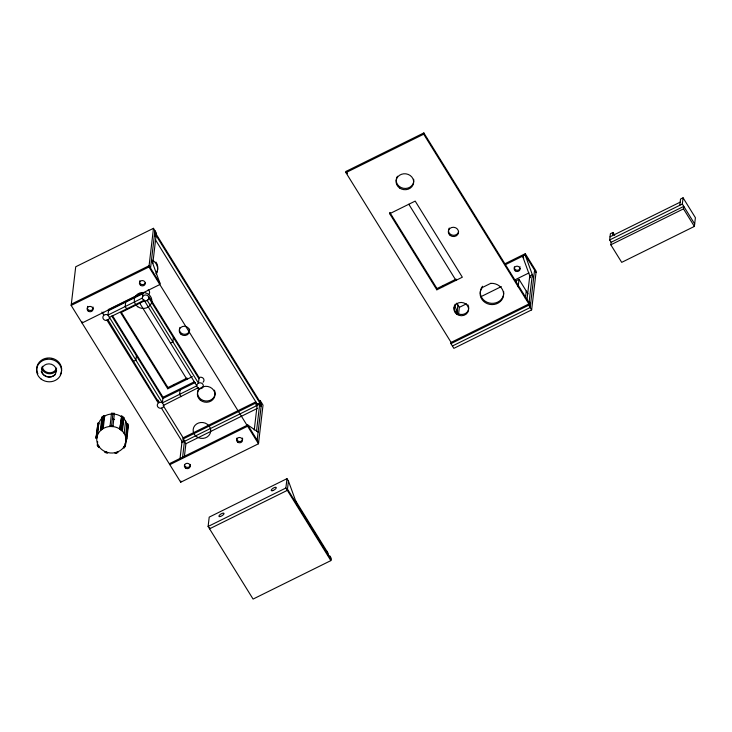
<?xml version="1.0" encoding="UTF-8"?>
<svg xmlns="http://www.w3.org/2000/svg" width="732" height="732" viewBox="0 0 732 732"><rect width="100%" height="100%" fill="white"/><g stroke="black" fill="none" stroke-linecap="round" stroke-linejoin="round"><path stroke-width="1.1" d="M110.02 426.472L110.029 425.75L112.957 425.823L112.957 426.555L110.02 426.472L111.493 413.278L114.421 413.36C114.768 414.486 111.145 414.266 111.493 413.278M111.484 426.454L112.957 413.315L113.048 413.983M96.908 437.224L98.765 423.288L97.969 423.142L95.984 438.212L96.77 438.358L97.301 435.76L98.765 423.288M259.97 401.694L260.116 400.45L263.017 405.125L258.478 443.775L180.703 482.232L71.169 305.427L75.716 266.777L153.482 228.32L156.383 233.005L156.236 234.249M82.204 321.741L82.057 322.986L159.823 284.538L159.969 283.284L151.497 259.961M107.833 319.555L158.935 402.682L159.064 401.594M97.969 423.142L96.249 436.913L96.963 437.041M97.283 445.193C98.061 444.306 100.01 447.426 98.738 447.536L97.283 445.193L97.685 441.789M121.905 430.69L119.81 429.025L121.713 415.968L123.955 417.734L122.491 430.206L121.905 430.69L123.434 418.283L121.933 417.02A14.686 13.277 6.7 0 0 105.609 415.566L102.416 417.716L100.952 430.178L100.44 429.611L101.904 417.139L104.164 415.492L104.676 416.069L103.212 428.531L101.025 430.123A14.686 13.277 6.7 0 0 98.646 446.044L98.006 446.364M100.44 429.611L102.7 427.964L104.164 415.492M125.703 302.179L125.19 306.543L126.636 308.886M112.957 426.555L114.421 413.36M127.011 309.535L127.158 308.282M119.81 429.025L121.713 415.968M98.646 446.044A14.686 13.277 6.7 0 0 114.915 452.724L118.593 451.479A14.686 13.277 6.7 0 0 124.147 433.435L125.611 420.973M125.538 436.519L127.002 424.048L127.798 423.947L128.292 426.573L126.828 439.044C125.785 439.685 125.108 436.208 126.334 436.409L126.828 439.044M126.49 436.885L125.428 445.953L123.946 448.213C122.308 447.289 126.499 445.148 124.998 443.299M126.297 436.885L127.798 423.947M136.417 355.77L135.905 360.135L133.352 361.388M198.317 387.649L163.831 405.208A3.285 2.965 6.7 0 1 160.024 408.227A3.285 2.965 6.7 0 1 157.499 404.146A3.285 2.965 6.7 0 1 162.376 402.865L196.798 385.846L143.911 299.827M258.478 443.775L148.944 266.97L153.482 228.32M150.545 268.068L154.937 230.662M147.388 299.745L147.297 300.559L198.454 383.138L199.113 377.529L149.154 296.89M152.796 263.547L156.09 235.503L154.397 236.335M162.376 402.865L163.035 397.256L112.49 315.666M173.383 337.489L172.871 341.853L170.327 343.107M192.37 376.632L167.784 388.793L167.93 387.548L121.375 312.399M174.161 385.645L174.308 384.392M180.099 389.991L179.587 394.356L181.042 396.698M179.935 459.394L182.048 441.396L161.443 408.136M184.336 457.052L185.901 443.72L183 439.035L183.146 437.791L163.154 405.51M182.488 458.131L184.601 440.133L182.048 441.396M180.703 482.232L180.85 480.988M329.546 557.025L329.693 555.78L331.148 558.123L330.855 560.611L253.08 599.069L208.108 526.473L209.206 517.121L286.981 478.664L288.426 481.006L296.908 504.33M209.709 527.562L209.562 528.815L287.328 490.358L288.426 481.006M257.124 405.446L255.678 403.103L255.825 401.859L183.146 437.791M254.242 430.023L257.271 404.201L155.596 240.069M256.529 430.992L259.823 402.939L255.733 404.961M257.17 440.188L261.562 402.792M330.855 560.611L285.883 488.015L286.981 478.664M451.36 342.823L345.925 172.633L346.071 171.389L423.846 132.931L530.471 305.061M326.646 552.34L326.792 551.095M328.101 554.682L328.247 553.438L295.6 500.743M389.689 213.707L389.836 212.463L436.986 288.573L436.839 289.817L462.34 277.208L415.19 201.099L389.689 213.707L436.839 289.817M530.325 306.305L423.7 134.185L423.846 132.931M443.217 286.67L443.363 285.416M450.958 343.665L451.104 342.42L528.879 303.963L528.733 305.207L531.633 309.892L453.858 348.35L450.958 343.665L528.733 305.207M456.832 314.092L457.903 304.997M458.516 314.431L459.348 307.339L456.759 303.158M516.216 282.708L516.463 280.594L519.015 279.331L528.01 293.852M518.137 286.752L519.015 279.331M504.824 263.804L525.292 253.684L525.146 254.928L533.619 278.252M525.384 298.537L526.262 291.034M526.884 300.495L529.767 275.927L532.32 274.665L529.026 302.719M534.57 270.154L530.178 307.55L452.403 346.007M531.633 309.892L536.172 271.243L525.292 253.684M679.79 205.289L680.522 199.058L683.066 197.796L695.4 217.697L694.375 226.426L621.706 262.358L610.827 244.799L611.119 242.301L609.664 239.959L610.397 233.728L612.949 232.465L614.706 235.311M612.583 235.585L612.949 232.465M694.668 223.937L682.334 204.027L683.066 197.796M694.375 226.426L683.496 208.867L683.789 206.369L611.119 242.301M95.984 438.212L96.505 435.604L97.301 435.76M106.039 452.715C105.893 451.644 108.418 452.44 107.412 453.209L104.658 452.22L104.941 451.543L106.296 452.102M122.363 417.35L122.839 416.847L120.899 429.812M123.434 418.283L123.955 417.734M71.315 304.173L149.09 265.725L159.969 283.284M71.169 305.427L148.944 266.97M345.925 172.633L423.7 134.185M109.644 308.941L143.06 292.416L142.401 298.034L107.979 315.053A3.285 2.965 6.7 0 0 103.102 316.325A3.285 2.965 6.7 0 0 105.628 320.406A3.285 2.965 6.7 0 0 109.425 317.395L143.847 300.376M108.492 310.688L142.914 293.669M144.314 300.98L120.634 312.683L167.784 388.793M167.93 387.548L187.053 378.087L186.907 379.341L139.757 303.231M163.035 397.256L194.419 381.738M195.288 382.488L162.888 398.51L111.74 315.94M436.986 288.573L456.109 279.112L455.963 280.365L408.813 204.255M505.19 264.792L525.146 254.928L536.025 272.496M183 439.035L255.678 403.103M181.902 442.64L259.677 404.183L261.123 406.525M459.348 307.339L466.513 303.798M480.842 296.716L501.319 286.596M514.623 280.017L528.952 272.926M185.901 443.72L257.554 408.291M455.396 312.701L457.097 311.859L454.828 305.628M610.031 236.839L680.156 202.169M609.664 239.959L682.334 204.027M610.827 244.799L683.496 208.867M208.108 526.473L285.883 488.015M117.678 451.891L117.953 452.577L115.189 453.419L114.915 452.724M127.002 424.048L127.322 425.356L128.045 425.255L126.581 437.727L125.858 437.828M128.292 426.573L127.496 426.683L127.322 425.356M97.713 424.441L98.427 424.578M97.448 425.74L98.244 425.896M124.733 445.568L125.428 445.953M124.056 446.73L124.687 447.078M121.192 416.508L121.933 417.02A14.686 13.277 6.7 0 1 126.984 431.166M258.122 432.09L247.745 424.972L169.97 463.42L169.824 464.664L247.599 426.216L247.745 424.972L258.625 442.531M120.249 428.43L122.491 430.206M103.505 416.837L103.038 416.316L101.574 428.787L102.041 429.309M101.904 417.139L102.416 417.716A14.686 13.277 6.7 0 0 98.234 428.037M102.7 427.964L103.212 428.531L104.145 428.037A14.686 13.277 6.7 0 1 124.147 433.435M523.737 258.03L522.593 256.191L530.416 277.721M529.172 301.474L530.618 303.807M346.071 171.389L347.517 173.731M154.791 231.907L261.416 404.037M154.644 233.16L261.269 405.281M154.498 234.405L155.943 236.747M287.475 489.113L331.001 559.367M148.404 297.155L198.967 378.773M163.831 405.208L107.979 315.053L108.638 309.444A3.285 2.965 6.7 0 0 108.272 309.243M101.931 312.061L103.734 314.97M106.744 319.829L157.838 402.316M116.324 452.367L116.571 452.998M413.672 179.267A8.811 7.97 6.7 0 1 403.414 188.298A8.811 7.97 6.7 0 1 397.458 176.229M458.635 231.532A5.142 4.648 6.7 0 1 451.708 234.954A5.142 4.648 6.7 0 1 449.265 228.027M467.794 304.695A7.347 6.643 6.7 0 1 466.01 313.131A7.347 6.643 6.7 0 1 456.493 312.674A7.347 6.643 6.7 0 1 455.267 304.091M503.625 291.428A11.749 10.623 6.7 0 1 489.186 302.975A11.749 10.623 6.7 0 1 482.553 286.23M93.01 307.01A2.937 2.654 6.7 0 1 90.777 310.45A2.937 2.654 6.7 0 1 87.3 307.87M87.501 306.8A2.937 2.654 6.7 0 1 87.776 306.324M145.339 282.744A2.937 2.654 6.7 0 1 141.441 284.437A2.937 2.654 6.7 0 1 139.894 280.713M190.338 464.417A2.937 2.654 6.7 0 1 187.548 467.391A2.937 2.654 6.7 0 1 184.51 464.5M242.475 438.065A2.937 2.654 6.7 0 1 239.803 441.542A2.937 2.654 6.7 0 1 236.875 438.12M155.971 262.074A11.749 10.623 6.7 0 1 156.007 273.439M103.706 312.774A3.285 2.965 6.7 0 1 103.56 312.225M199.113 377.529A3.285 2.965 6.7 0 1 203.084 382.278M148.157 289.899A3.285 2.965 6.7 0 1 148.953 294.173M214.449 390.174A8.811 7.97 6.7 0 1 205.335 400.953A8.811 7.97 6.7 0 1 199.113 388.308M189.597 329.089A5.142 4.648 6.7 0 1 184.72 334.286A5.142 4.648 6.7 0 1 179.395 329.235M179.733 327.845A5.142 4.648 6.7 0 1 179.953 327.414M158.57 401.392A3.285 2.965 6.7 0 1 157.966 400.047M152.53 260.171A11.749 10.623 6.7 0 1 156.383 273.869M112.874 419.299A8.811 7.97 6.7 0 1 114.567 419.482M113.012 419.381A7.347 6.643 6.7 0 1 114.43 419.537M520.086 268.36A2.937 2.654 6.7 0 1 516.481 270.145A2.937 2.654 6.7 0 1 514.422 266.832M520.031 266.787A2.937 2.654 6.7 0 1 520.104 267.024M37.854 373.686A12.481 11.282 6.7 0 1 49.502 357.957A12.481 11.282 6.7 0 1 60.299 374.647M56.639 370.447A8.445 7.631 6.7 0 1 48.156 373.64A8.445 7.631 6.7 0 1 41.376 367.766M46.079 359.101A8.445 7.631 6.7 0 1 46.802 358.854M51.807 358.808A8.445 7.631 6.7 0 1 52.631 359.073M55.229 374.72A8.445 7.631 6.7 0 1 41.239 371.591M56.639 368.04A7.347 6.643 6.7 0 1 48.733 372.716A7.347 6.643 6.7 0 1 42.246 366.238M490.751 283.357L482.406 287.475A11.749 10.623 6.7 0 0 487.411 303.707A11.749 10.623 6.7 0 0 503.479 295.765A11.749 10.623 6.7 0 0 490.751 283.357M399.516 187.959A8.811 7.97 6.7 0 0 413.589 182.945A8.811 7.97 6.7 0 0 401.465 174.298A8.811 7.97 6.7 0 0 399.516 187.959M450.162 235.43A5.142 4.648 6.7 0 0 458.488 232.776A5.142 4.648 6.7 0 0 451.617 227.515A5.142 4.648 6.7 0 0 450.162 235.43M456.612 314.129A7.347 6.643 6.7 0 0 468.507 310.341A7.347 6.643 6.7 0 0 458.699 302.81A7.347 6.643 6.7 0 0 456.612 314.129M137.735 306.717A8.811 7.97 6.7 0 0 151.789 301.657A8.811 7.97 6.7 0 0 139.638 293.047A8.811 7.97 6.7 0 0 137.735 306.717M196.597 436.684A8.811 7.97 6.7 0 0 210.651 431.624A8.811 7.97 6.7 0 0 198.5 423.023A8.811 7.97 6.7 0 0 196.597 436.684M88.224 311.091A2.937 2.654 6.7 0 0 92.982 309.572A2.937 2.654 6.7 0 0 89.057 306.562A2.937 2.654 6.7 0 0 88.224 311.091M140.498 285.242A2.937 2.654 6.7 0 0 145.256 283.723A2.937 2.654 6.7 0 0 141.331 280.713A2.937 2.654 6.7 0 0 140.498 285.242M185.425 467.986A2.937 2.654 6.7 0 0 190.183 466.476A2.937 2.654 6.7 0 0 186.257 463.466A2.937 2.654 6.7 0 0 185.425 467.986M237.699 442.146A2.937 2.654 6.7 0 0 242.457 440.627A2.937 2.654 6.7 0 0 238.531 437.617A2.937 2.654 6.7 0 0 237.699 442.146M220.488 516.463A2.937 1.016 -31.8 0 0 224.019 513.397A2.937 1.016 -31.8 0 0 219.939 514.733A2.937 1.016 -31.8 0 0 220.488 516.463M272.762 490.614A2.937 1.016 -31.8 0 0 276.284 487.558A2.937 1.016 -31.8 0 0 272.213 488.894A2.937 1.016 -31.8 0 0 272.762 490.614M198.125 388.106A3.285 2.965 6.7 0 0 203.34 386.167A3.285 2.965 6.7 0 0 198.765 383.01A3.285 2.965 6.7 0 0 198.125 388.106M143.728 300.294A3.285 2.965 6.7 0 0 148.935 298.345A3.285 2.965 6.7 0 0 144.36 295.188A3.285 2.965 6.7 0 0 143.728 300.294M200.33 400.139A8.811 7.97 6.7 0 0 214.787 396.067A8.811 7.97 6.7 0 0 203.377 386.661A8.811 7.97 6.7 0 0 200.33 400.139M181.106 334.405A5.142 4.648 6.7 0 0 189.432 331.752A5.142 4.648 6.7 0 0 182.57 326.49A5.142 4.648 6.7 0 0 181.106 334.405M515.246 270.858A2.937 2.654 6.7 0 0 520.004 269.339A2.937 2.654 6.7 0 0 516.078 266.329A2.937 2.654 6.7 0 0 515.246 270.858M41.138 379.057A12.481 11.282 6.7 0 0 61.36 372.606A12.481 11.282 6.7 0 0 44.679 359.824A12.481 11.282 6.7 0 0 41.138 379.057M44.396 375.525A7.347 6.643 6.7 0 0 56.291 371.737A7.347 6.643 6.7 0 0 46.482 364.216A7.347 6.643 6.7 0 0 44.396 375.525"/></g></svg>
